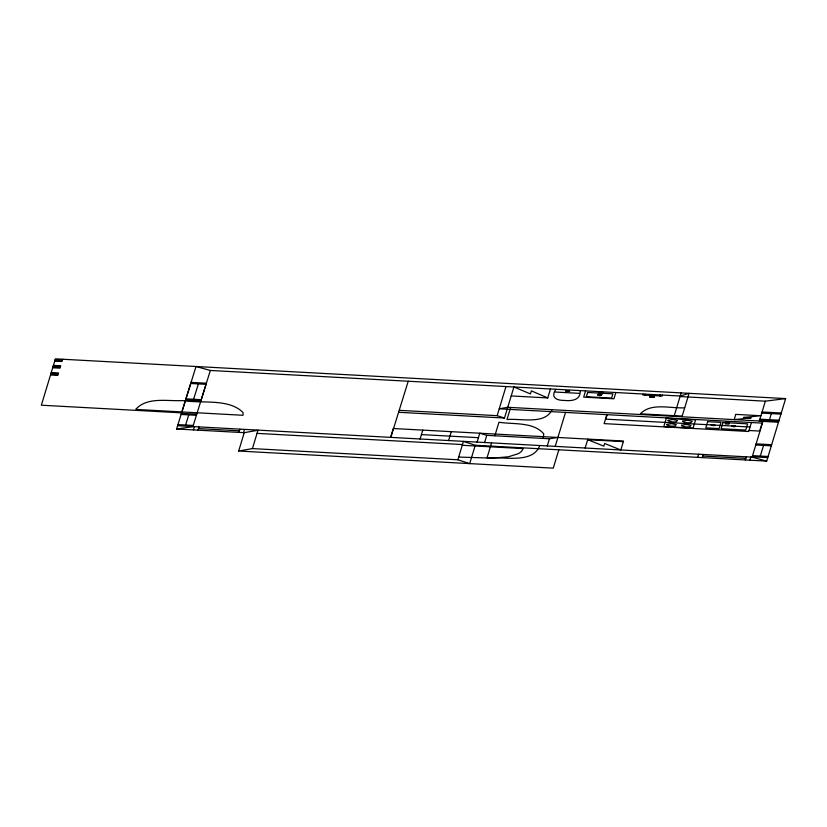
<?xml version="1.0" encoding="UTF-8"?>
<svg xmlns="http://www.w3.org/2000/svg" width="827" height="827" viewBox="0 0 827 827"><rect width="100%" height="100%" fill="white"/><g stroke="black" fill="none" stroke-linecap="round" stroke-linejoin="round"><path stroke-width="1.24" d="M555.827 389.341C550.275 397.291 556.519 400.526 564.024 400.402C571.188 401.147 580.833 400.547 580.203 390.664M62.707 359.238L62.47 360.003L55.182 359.611M193.425 429.916L194.376 426.784M197.994 430.164L198.945 427.032M238.951 432.397L239.902 429.254M243.531 432.645L244.472 429.502M238.672 451.035L244.234 432.676L257.993 430.247L252.421 448.596L238.672 451.035L553.263 468.154L558.835 449.795M390.561 437.462L393.27 428.51L623.517 441.039L620.808 449.991L604.651 443.479L603.844 446.166L587.697 439.654M390.778 437.473L408.218 381.226M420.075 439.065L422.793 430.112M448.565 440.615L451.284 431.663M252.421 448.596L457.848 459.781L463.42 441.422L475.267 445.257L766.691 461.115L785.65 398.583L55.409 358.846L41.35 405.209L181.609 412.849M475.267 445.257L469.705 463.606L457.848 459.781M477.065 442.166L479.774 433.214L486.772 435.353L549.448 438.765L557.905 437.462M484.581 442.579L486.772 435.353M399.379 410.347L497.151 415.671L505.979 386.55M491.548 442.952L487.02 457.858C502.175 456.328 533.001 464.381 539.68 445.577M494.835 435.798L498.95 422.235C513.598 424.592 533.27 421.594 543.773 433.875L543.153 438.424M398.8 412.291L504.491 418.038L513.908 386.984L530.458 393.921L531.379 390.871L547.712 397.921L550.493 388.969M510.662 407.453L507.003 419.527C520.524 418.183 544.921 425.047 552.074 409.706M547.257 445.98L549.448 438.765M555.186 446.415L565.503 412.415M585.578 390.882L583.676 397.136L613.954 398.779L615.857 392.536M585.144 448.048L587.863 439.096M606.853 414.668L604.134 423.62L748.683 431.487L751.402 422.535M607.163 414.689L605.798 419.165L750.037 427.011M643.168 394.097L642.889 395.006L651.676 395.482M644.843 395.11L645.122 394.2M653.599 394.665L653.206 395.947L654.539 396.96L649.598 396.712L654.281 397.208L649.764 396.96L651.562 395.854L651.945 394.572M660.091 395.937L660.359 395.027M660.142 395.947L660.422 395.037M662.437 395.141L662.158 396.05L653.32 395.575M674.046 416.353L681.159 392.897M681.975 416.777L689.087 393.332L680.207 396.03L210.337 370.465L196.02 366.495L176.585 428.996L244.234 432.676M697.657 457.352L698.608 454.219M702.226 457.6L703.177 454.468M745.313 459.946L746.264 456.814M785.65 398.583L765.357 401.178L759.279 421.191L778.476 422.235M749.893 460.194L750.833 457.062M762.101 423.114L759.693 431.063L748.983 430.485M177.609 425.719L752.094 457.135L762.99 421.191L507.747 407.297L499.229 408.807L762.401 423.124M769.492 419.702L771.333 413.614M760.313 456.07L763.548 445.402M193.611 399.255L198.377 383.904M210.337 370.465L192.856 426.701L176.585 428.996M181.888 411.939L185.382 400.733M185.599 425.026L188.752 414.885M54.954 360.345L62.242 360.748L62.015 361.502L54.716 361.11M680.052 396.536L765.357 401.178M651.583 395.761L653.237 395.854M555.01 392.019L579.396 393.352M53.424 365.4L60.712 365.803L60.485 366.557L53.197 366.165M52.938 367.002L60.226 367.395L59.999 368.16L52.711 367.757M511.189 395.937L547.774 397.921M51.243 372.574L58.541 372.977L58.303 373.732L51.016 373.339M762.081 411.97L781.277 413.014M684.694 407.804C670.625 408.631 651.128 402.408 640.367 413.82L682.182 416.095M50.747 374.228L58.035 374.621L57.807 375.386L50.519 374.982M761.739 413.087L780.936 414.131M190.737 383.49L206.026 384.328M759.899 419.175L779.086 420.219M759.558 420.302L778.745 421.346M185.961 398.841L201.25 399.679M756.116 443.861L771.663 444.709M181.454 413.345L196.743 414.182M755.775 444.978L771.322 445.825M181.113 414.461L196.402 415.299M587.687 439.695L623.341 441.639M421.429 434.588L478.419 437.69M752.539 455.646L768.087 456.483M177.95 424.602L193.249 425.44M752.208 456.762L767.756 457.61M198.47 428.593L239.427 430.826M702.702 456.039L745.789 458.385M257.042 433.379L462.469 444.554M462.241 445.277L523.181 448.596L521.589 451.315L518.612 453.589L508.471 456.773L492.758 458.168L458.675 457.062M752.094 457.135L766.691 461.115M497.151 415.671L504.491 418.038M565.74 391.016L569.617 391.223L565.74 391.016M587.666 392.463L586.374 396.722L611.608 398.087L612.89 393.838L587.666 392.463M597.59 394.851C601.508 397.218 603.007 393.332 597.59 394.851M599.037 392.143L598.407 394.231L602.066 394.438L602.697 392.339L599.037 392.143M598.49 394.944L600.929 395.079L598.49 394.944M645.918 394.624L644.977 394.665L645.918 394.624M659.336 395.347L660.225 395.492L659.336 395.347M666.345 418.214L663.812 426.567L693.067 428.159L695.6 419.806L666.345 418.214M666.789 424.489L666.996 425.088C669.312 426.081 675.576 427.166 676.269 424.644L671.524 423.651L666.789 424.489M668.061 420.312L668.268 420.912C670.573 421.904 676.848 422.99 677.54 420.467L672.785 419.475L668.061 420.312M681.5 425.285L681.706 425.884C684.022 426.887 690.287 427.972 690.979 425.45L686.234 424.447L681.5 425.285M682.771 421.108L682.978 421.708C685.283 422.7 691.558 423.796 692.251 421.274L687.495 420.271L682.771 421.108M707.674 421.656L705.793 427.869L719.108 428.593L720.999 422.38L707.674 421.656M711.292 424.882C715.2 427.249 716.709 423.362 711.292 424.882M712.192 424.975L714.631 425.109L712.192 424.975M722.984 422.504L721.103 428.717L745.727 430.061L747.618 423.848L722.984 422.504M725.889 421.842L725.258 423.931L728.918 424.137L729.548 422.049L725.889 421.842M731.936 426.008C735.844 428.376 737.343 424.489 731.936 426.008M735.782 414.389L734.2 419.609L751.164 417.873L743.494 417.459L760.933 415.754L735.782 414.389M732.836 426.101L735.275 426.236L732.836 426.101M136.279 408.765L136.073 409.427L243.004 415.288L243.097 412.621C229.017 398.087 201.209 403.772 182.695 400.578C167.654 401.415 147.775 396.691 136.279 408.765M191.078 382.374L185.61 399.958L200.899 400.795L206.378 383.211L191.078 382.374"/></g></svg>
